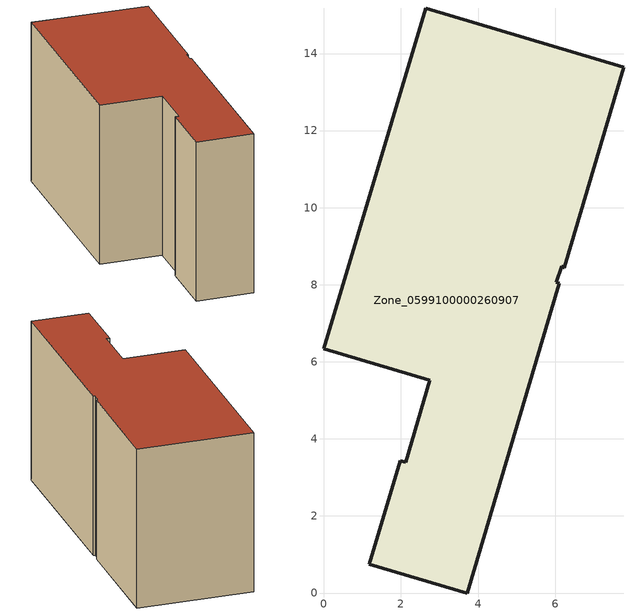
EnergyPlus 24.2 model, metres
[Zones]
Zone_0599100000260907
 floor ground (C_G): 6.17,8.48 6.03,8.06 6.11,8.03 3.72,0 1.18,0.75 1.98,3.43 2.12,3.39 2.75,5.52 0,6.34 2.64,15.18 7.78,13.64 6.23,8.45 z0
 wall outside (C_F): 2.64,15.18 0,6.34 2.75,5.52 2.12,3.39 1.98,3.43 1.18,0.75 3.72,0 6.11,8.03 6.03,8.06 6.17,8.48 6.23,8.45 7.78,13.64 2.64,15.18 z0:7.6
 roof outside (C_R): 6.17,8.48 6.23,8.45 7.78,13.64 2.64,15.18 0,6.34 2.75,5.52 2.12,3.39 1.98,3.43 1.18,0.75 3.72,0 6.11,8.03 6.03,8.06 z7.6
[BUILDING]
Pand.0599100000260907: North Axis=0; Terrain=City; Loads Convergence Tolerance Value=0.04; Temperature Convergence Tolerance Value=0.4; Solar Distribution=FullExterior; Maximum Number of Warmup Days=25; Minimum Number of Warmup Days=1
[Site:Location]
Rotterdam.The.Hague.AP_ZH_NLD Design_Conditions: Latitude=51.96; Longitude=4.45; Time Zone=1; Elevation=-4.5
[SITE:GROUNDTEMPERATURE:BUILDINGSURFACE]
18, 18, 18, 18, 18, 18, 18, 18, 18, 18, 18, 18
[MATERIAL] Thermal Absorptance=0.9; Solar Absorptance=0.7; Visible Absorptance=0.7
Name | Roughness | Thickness | Conductivity | Density | Specific Heat
G.TC.1975-1991 | MediumSmooth | 0.15 | 0.288461 | 540 | 1210
F.TC.1975-1991 | Rough | 0.3 | 0.230769 | 1920 | 840
R.TC.1975-1991 | MediumRough | 0.2 | 0.153846 | 1500 | 1000
[CONSTRUCTION]
C_G: G.TC.1975-1991
C_F: F.TC.1975-1991
C_R: R.TC.1975-1991
[ZONE]
Zone_0599100000260907: Type=1; Multiplier=1; Ceiling Height=Autocalculate; Volume=Autocalculate; Floor Area=autocalculate; Part of Total Floor Area=Yes
[ZONEINFILTRATION:DESIGNFLOWRATE]
Infil_Zone_0599100000260907: Zone or ZoneList or Space or SpaceList=Zone_0599100000260907; Schedule=AlwaysOn; Design Flow Rate Calculation Method=Flow/Area; Flow Rate per Floor Area=0.003; Constant Term Coefficient=1; Temperature Term Coefficient=0; Velocity Term Coefficient=0; Velocity Squared Term Coefficient=0
[HVACTEMPLATE:ZONE:IDEALLOADSAIRSYSTEM]
Zone_0599100000260907: Maximum Heating Supply Air Temperature=50; Minimum Cooling Supply Air Temperature=13; Maximum Heating Supply Air Humidity Ratio=0.0156; Minimum Cooling Supply Air Humidity Ratio=0.0077; Heating Limit=NoLimit; Cooling Limit=NoLimit; Dehumidification Control Type=ConstantSensibleHeatRatio; Cooling Sensible Heat Ratio=0.7; Dehumidification Setpoint=60; Humidification Control Type=None; Humidification Setpoint=30; Outdoor Air Method=None; Outdoor Air Flow Rate per Person=0.00944; Outdoor Air Flow Rate per Zone Floor Area=0; Outdoor Air Flow Rate per Zone=0; Demand Controlled Ventilation Type=None; Outdoor Air Economizer Type=NoEconomizer; Heat Recovery Type=None; Sensible Heat Recovery Effectiveness=0.7; Latent Heat Recovery Effectiveness=0.65
[ZONECONTROL:THERMOSTAT]
ThermostatControl_Zone_0599100000260907: Zone or ZoneList=Zone_0599100000260907; Control Type Schedule=DualSetpointControlType; Control 1=Thermostat_Zone_0599100000260907; Temperature Difference Between Cutout And Setpoint=0
[THERMOSTATSETPOINT:DUALSETPOINT]
Thermostat_Zone_0599100000260907: Heating Setpoint Temperature Schedule=HeatingSetpoint_Zone_0599100000260907; Cooling Setpoint Temperature Schedule=CoolingSetpoint_Zone_0599100000260907
[SCHEDULE:COMPACT]
HeatingSetpoint_Zone_0599100000260907: Through: 12/31, For: AllDays, Until: 24:00, 21
CoolingSetpoint_Zone_0599100000260907: Through: 12/31, For: AllDays, Until: 24:00, 24
DualSetpointControlType: Through: 12/31, For: AllDays, Until: 24:00, 4
AlwaysOn: Through: 12/31, For: AllDays, Until: 24:00, 1
